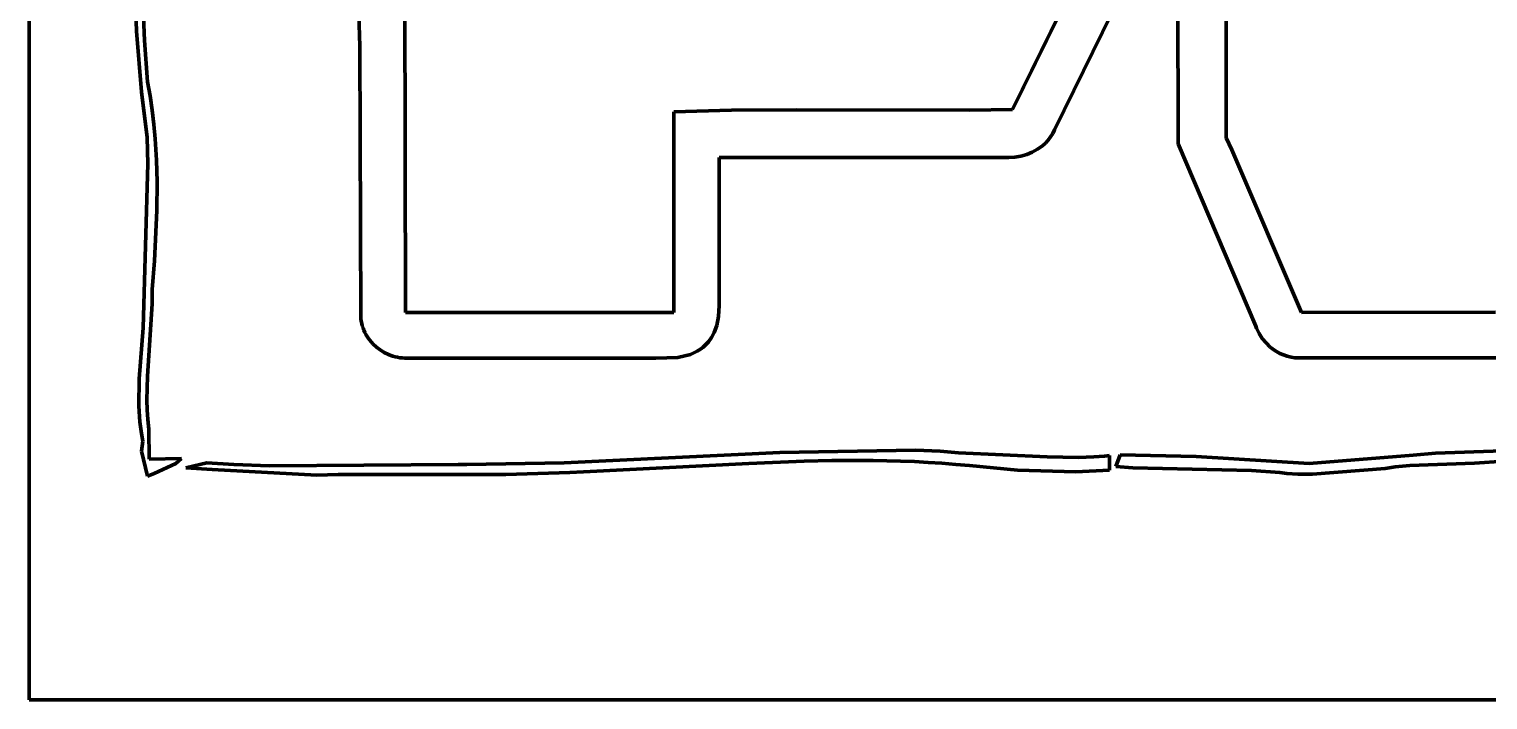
# Model space of a CAD drawing. Header units: millimetres. Extents: x 0 to 10.2, y 0 to 7.
# Drawn here: x 0 to 3.749, y 0 to 1.724 of the extents above; entities that cross this region are included whole.
import ezdxf

# ---------------------------------------------------------------- set-up
doc = ezdxf.new("R2010")
doc.units = ezdxf.units.MM
doc.layers.add('color#030303ff', color=7, linetype='CONTINUOUS', lineweight=100)
doc.layers.add('color#ffffffff', color=7, linetype='CONTINUOUS', lineweight=100)

msp = doc.modelspace()

# ---------------------------------------------------------------- linework, layer by layer
at = {"layer": 'color#030303ff'}
for p, q in [((0.9641, 2.7454), (0.9672, 0.9954)), ((3.0775, 2.4855), (3.0766, 1.4444)), ((2.9533, 1.4292), (2.9513, 2.4549)), ((2.5274, 1.5171), (2.7821, 2.0371)), ((0.2757, 1.7191), (0.2692, 1.935)), ((0.2863, 1.9283), (0.2962, 1.6948)), ((2.8439, 1.8903), (2.6356, 1.4651)), ((0.8498, 1.68), (0.8457, 1.8308)), ((0.2884, 1.5625), (0.2757, 1.7191)), ((0.2962, 1.6948), (0.3045, 1.5889)), ((0.8521, 0.9859), (0.8498, 1.68)), ((0.3045, 1.5889), (0.3109, 1.5524)), ((0.3031, 1.4456), (0.2884, 1.5625)), ((0.3109, 1.5524), (0.3162, 1.5158)), ((0.3162, 1.5158), (0.3205, 1.4792)), ((1.6569, 1.5111), (1.8056, 1.5161)), ((1.657, 0.996), (1.6569, 1.5111)), ((1.8056, 1.5161), (1.9722, 1.5162)), ((1.9722, 1.5162), (2.4167, 1.5161)), ((2.4167, 1.5161), (2.5274, 1.5171)), ((0.3205, 1.4792), (0.3239, 1.4424)), ((2.6356, 1.4651), (2.631, 1.4556)), ((0.3046, 1.3781), (0.3031, 1.4456)), ((0.3239, 1.4424), (0.3273, 1.3871)), ((2.6122, 1.431), (2.6046, 1.4241)), ((2.6192, 1.4386), (2.6122, 1.431)), ((2.6255, 1.4468), (2.6192, 1.4386)), ((2.631, 1.4556), (2.6255, 1.4468)), ((3.1529, 0.9601), (2.9533, 1.4292)), ((3.0766, 1.4444), (3.0911, 1.414)), ((2.513, 1.3943), (1.7736, 1.3937)), ((1.7736, 1.3937), (1.7739, 1.0132)), ((2.5181, 1.3942), (2.513, 1.3943)), ((2.5337, 1.3951), (2.5181, 1.3942)), ((2.549, 1.3976), (2.5337, 1.3951)), ((2.5641, 1.4018), (2.549, 1.3976)), ((2.5785, 1.4077), (2.5641, 1.4018)), ((2.5921, 1.4151), (2.5785, 1.4077)), ((2.6046, 1.4241), (2.5921, 1.4151)), ((3.0911, 1.414), (3.2703, 0.9954)), ((0.293, 0.9558), (0.3046, 1.3781)), ((0.3273, 1.3871), (0.3288, 1.3318)), ((0.3288, 1.3318), (0.3284, 1.2579)), ((0.3284, 1.2579), (0.3222, 1.1287)), ((0.3222, 1.1287), (0.3162, 1.055)), ((0.3162, 1.055), (0.3164, 1.0178)), ((0.3164, 1.0178), (0.3044, 0.8318)), ((1.7739, 1.0132), (1.7723, 0.985)), ((0.8526, 0.9797), (0.8521, 0.9859)), ((0.8534, 0.9735), (0.8526, 0.9797)), ((0.9672, 0.9954), (1.657, 0.996)), ((1.7723, 0.985), (1.7673, 0.9618)), ((3.2703, 0.9954), (3.7694, 0.9961)), ((0.2828, 0.825), (0.293, 0.9558)), ((0.8547, 0.9675), (0.8534, 0.9735)), ((0.8562, 0.9616), (0.8547, 0.9675)), ((0.8581, 0.9558), (0.8562, 0.9616)), ((0.8603, 0.9501), (0.8581, 0.9558)), ((0.8629, 0.9446), (0.8603, 0.9501)), ((0.8657, 0.9393), (0.8629, 0.9446)), ((0.8688, 0.9341), (0.8657, 0.9393)), ((1.7606, 0.9441), (1.754, 0.9317)), ((1.7673, 0.9618), (1.7606, 0.9441)), ((3.1548, 0.9554), (3.1529, 0.9601)), ((3.1615, 0.9418), (3.1548, 0.9554)), ((3.1697, 0.929), (3.1615, 0.9418)), ((0.8722, 0.929), (0.8688, 0.9341)), ((0.8758, 0.9242), (0.8722, 0.929)), ((0.8838, 0.915), (0.8758, 0.9242)), ((0.8926, 0.9068), (0.8838, 0.915)), ((0.9023, 0.8994), (0.8926, 0.9068)), ((1.7253, 0.9011), (1.7171, 0.8962)), ((1.7329, 0.9069), (1.7253, 0.9011)), ((1.7397, 0.9132), (1.7329, 0.9069)), ((1.7459, 0.9202), (1.7397, 0.9132)), ((1.754, 0.9317), (1.7459, 0.9202)), ((3.1793, 0.9174), (3.1697, 0.929)), ((3.1902, 0.9069), (3.1793, 0.9174)), ((3.2022, 0.8978), (3.1902, 0.9069)), ((0.9127, 0.893), (0.9023, 0.8994)), ((0.9236, 0.8877), (0.9127, 0.893)), ((0.9293, 0.8854), (0.9236, 0.8877)), ((0.9351, 0.8835), (0.9293, 0.8854)), ((0.9409, 0.8818), (0.9351, 0.8835)), ((0.9469, 0.8805), (0.9409, 0.8818)), ((0.9529, 0.8795), (0.9469, 0.8805)), ((0.959, 0.8788), (0.9529, 0.8795)), ((0.9652, 0.8785), (0.959, 0.8788)), ((0.9714, 0.8785), (0.9652, 0.8785)), ((1.6106, 0.8779), (0.9714, 0.8785)), ((1.6673, 0.8799), (1.6106, 0.8779)), ((1.7001, 0.8876), (1.6673, 0.8799)), ((1.7171, 0.8962), (1.7001, 0.8876)), ((3.2152, 0.8904), (3.2022, 0.8978)), ((3.2244, 0.8864), (3.2152, 0.8904)), ((3.2339, 0.8832), (3.2244, 0.8864)), ((3.2437, 0.8809), (3.2339, 0.8832)), ((3.2537, 0.8795), (3.2437, 0.8809)), ((3.264, 0.8792), (3.2537, 0.8795)), ((3.771, 0.8788), (3.264, 0.8792)), ((0.282, 0.7545), (0.2828, 0.825)), ((0.3044, 0.8318), (0.3027, 0.7699)), ((0.2847, 0.7143), (0.282, 0.7545)), ((0.3027, 0.7699), (0.3033, 0.7451)), ((0.2887, 0.6844), (0.2847, 0.7143)), ((0.3033, 0.7451), (0.3048, 0.7203)), ((0.3048, 0.7203), (0.3074, 0.6955)), ((0.2925, 0.6645), (0.2887, 0.6844)), ((0.3074, 0.6955), (0.3086, 0.6187)), ((0.289, 0.6392), (0.2925, 0.6645)), ((0.304, 0.5749), (0.289, 0.6392)), ((1.9297, 0.6355), (2.2783, 0.6417)), ((2.2783, 0.6417), (2.3417, 0.6389)), ((2.3417, 0.6389), (2.3891, 0.635)), ((3.6151, 0.6338), (3.7877, 0.64)), ((0.3086, 0.6187), (0.3915, 0.6201)), ((0.377, 0.6071), (0.3214, 0.582)), ((0.3915, 0.6201), (0.377, 0.6071)), ((0.4026, 0.596), (0.4567, 0.6092)), ((0.4567, 0.6092), (0.5258, 0.6048)), ((0.5258, 0.6048), (0.618, 0.6015)), ((0.618, 0.6015), (1.1024, 0.6052)), ((1.1024, 0.6052), (1.1254, 0.6052)), ((1.1254, 0.6052), (1.3752, 0.6091)), ((1.3752, 0.6091), (1.9297, 0.6355)), ((1.8503, 0.6077), (1.4252, 0.5859)), ((1.992, 0.6134), (1.8503, 0.6077)), ((2.0629, 0.615), (1.992, 0.6134)), ((2.1337, 0.6155), (2.0629, 0.615)), ((2.1691, 0.6152), (2.1337, 0.6155)), ((2.2045, 0.6146), (2.1691, 0.6152)), ((2.24, 0.6136), (2.2045, 0.6146)), ((2.2754, 0.6122), (2.24, 0.6136)), ((2.3108, 0.6104), (2.2754, 0.6122)), ((2.3462, 0.6081), (2.3108, 0.6104)), ((2.3816, 0.6053), (2.3462, 0.6081)), ((2.417, 0.6021), (2.3816, 0.6053)), ((2.3891, 0.635), (2.6167, 0.6242)), ((2.5409, 0.5902), (2.417, 0.6021)), ((2.6167, 0.6242), (2.697, 0.6228)), ((2.697, 0.6228), (2.737, 0.6243)), ((2.737, 0.6243), (2.7637, 0.6264)), ((2.7637, 0.6264), (2.777, 0.6278)), ((2.777, 0.6278), (2.7772, 0.5907)), ((2.7932, 0.5996), (2.8048, 0.6297)), ((2.8048, 0.6297), (2.9999, 0.6256)), ((2.9999, 0.6256), (3.2904, 0.6071)), ((3.2904, 0.6071), (3.5577, 0.629)), ((3.5493, 0.6024), (3.5112, 0.5986)), ((3.7151, 0.6085), (3.5493, 0.6024)), ((3.5577, 0.629), (3.6151, 0.6338)), ((3.7914, 0.6132), (3.7151, 0.6085)), ((0.3214, 0.582), (0.304, 0.5749)), ((0.4701, 0.5924), (0.4026, 0.596)), ((0.7398, 0.5775), (0.4701, 0.5924)), ((0.7939, 0.5789), (0.7398, 0.5775)), ((1.2255, 0.5796), (0.7939, 0.5789)), ((1.3898, 0.5847), (1.2255, 0.5796)), ((1.4252, 0.5859), (1.3898, 0.5847)), ((2.69, 0.5861), (2.5409, 0.5902)), ((2.7772, 0.5907), (2.69, 0.5861)), ((2.8367, 0.5963), (2.7932, 0.5996)), ((3.1418, 0.5892), (2.8367, 0.5963)), ((3.2144, 0.5841), (3.1418, 0.5892)), ((3.2331, 0.5819), (3.2144, 0.5841)), ((3.2612, 0.5802), (3.2331, 0.5819)), ((3.2987, 0.5802), (3.2612, 0.5802)), ((3.4859, 0.5949), (3.2987, 0.5802)), ((3.5112, 0.5986), (3.4859, 0.5949))]:
    msp.add_line(p, q, dxfattribs=at)
at = {"layer": 'color#ffffffff'}
for p, q in [((0, 0), (0, 7.0278)), ((0.9672, 0.9954), (0.9641, 2.7454)), ((3.0766, 1.4444), (3.0775, 2.4855)), ((2.9513, 2.4549), (2.9533, 1.4292)), ((2.7821, 2.0371), (2.5274, 1.5171)), ((0.2692, 1.935), (0.2757, 1.7191)), ((0.2962, 1.6948), (0.2863, 1.9283)), ((2.6356, 1.4651), (2.8439, 1.8903)), ((0.8457, 1.8308), (0.8498, 1.68)), ((0.2757, 1.7191), (0.2884, 1.5625)), ((0.3045, 1.5889), (0.2962, 1.6948)), ((0.8498, 1.68), (0.8521, 0.9859)), ((0.3109, 1.5524), (0.3045, 1.5889)), ((0.2884, 1.5625), (0.3031, 1.4456)), ((0.3162, 1.5158), (0.3109, 1.5524)), ((0.3205, 1.4792), (0.3162, 1.5158)), ((1.8056, 1.5161), (1.6569, 1.5111)), ((1.6569, 1.5111), (1.657, 0.996)), ((1.9722, 1.5162), (1.8056, 1.5161)), ((2.4167, 1.5161), (1.9722, 1.5162)), ((2.5274, 1.5171), (2.4167, 1.5161)), ((0.3239, 1.4424), (0.3205, 1.4792)), ((2.631, 1.4556), (2.6356, 1.4651)), ((0.3031, 1.4456), (0.3046, 1.3781)), ((0.3273, 1.3871), (0.3239, 1.4424)), ((2.6046, 1.4241), (2.6122, 1.431)), ((2.6122, 1.431), (2.6192, 1.4386)), ((2.6192, 1.4386), (2.6255, 1.4468)), ((2.6255, 1.4468), (2.631, 1.4556)), ((2.9533, 1.4292), (3.1529, 0.9601)), ((3.0911, 1.414), (3.0766, 1.4444)), ((1.7736, 1.3937), (2.513, 1.3943)), ((1.7739, 1.0132), (1.7736, 1.3937)), ((2.513, 1.3943), (2.5181, 1.3942)), ((2.5181, 1.3942), (2.5337, 1.3951)), ((2.5337, 1.3951), (2.549, 1.3976)), ((2.549, 1.3976), (2.5641, 1.4018)), ((2.5641, 1.4018), (2.5785, 1.4077)), ((2.5785, 1.4077), (2.5921, 1.4151)), ((2.5921, 1.4151), (2.6046, 1.4241)), ((3.2703, 0.9954), (3.0911, 1.414)), ((0.3046, 1.3781), (0.293, 0.9558)), ((0.3288, 1.3318), (0.3273, 1.3871)), ((0.3284, 1.2579), (0.3288, 1.3318)), ((0.3222, 1.1287), (0.3284, 1.2579)), ((0.3162, 1.055), (0.3222, 1.1287)), ((0.3164, 1.0178), (0.3162, 1.055)), ((0.3044, 0.8318), (0.3164, 1.0178)), ((1.7723, 0.985), (1.7739, 1.0132)), ((0.8521, 0.9859), (0.8526, 0.9797)), ((0.8526, 0.9797), (0.8534, 0.9735)), ((1.657, 0.996), (0.9672, 0.9954)), ((1.7673, 0.9618), (1.7723, 0.985)), ((3.7694, 0.9961), (3.2703, 0.9954)), ((0.293, 0.9558), (0.2828, 0.825)), ((0.8534, 0.9735), (0.8547, 0.9675)), ((0.8547, 0.9675), (0.8562, 0.9616)), ((0.8562, 0.9616), (0.8581, 0.9558)), ((0.8581, 0.9558), (0.8603, 0.9501)), ((0.8603, 0.9501), (0.8629, 0.9446)), ((0.8629, 0.9446), (0.8657, 0.9393)), ((0.8657, 0.9393), (0.8688, 0.9341)), ((1.754, 0.9317), (1.7606, 0.9441)), ((1.7606, 0.9441), (1.7673, 0.9618)), ((3.1529, 0.9601), (3.1548, 0.9554)), ((3.1548, 0.9554), (3.1615, 0.9418)), ((3.1615, 0.9418), (3.1697, 0.929)), ((0.8688, 0.9341), (0.8722, 0.929)), ((0.8722, 0.929), (0.8758, 0.9242)), ((0.8758, 0.9242), (0.8838, 0.915)), ((0.8838, 0.915), (0.8926, 0.9068)), ((0.8926, 0.9068), (0.9023, 0.8994)), ((1.7171, 0.8962), (1.7253, 0.9011)), ((1.7253, 0.9011), (1.7329, 0.9069)), ((1.7329, 0.9069), (1.7397, 0.9132)), ((1.7397, 0.9132), (1.7459, 0.9202)), ((1.7459, 0.9202), (1.754, 0.9317)), ((3.1697, 0.929), (3.1793, 0.9174)), ((3.1793, 0.9174), (3.1902, 0.9069)), ((3.1902, 0.9069), (3.2022, 0.8978)), ((0.9023, 0.8994), (0.9127, 0.893)), ((0.9127, 0.893), (0.9236, 0.8877)), ((0.9236, 0.8877), (0.9293, 0.8854)), ((0.9293, 0.8854), (0.9351, 0.8835)), ((0.9351, 0.8835), (0.9409, 0.8818)), ((0.9409, 0.8818), (0.9469, 0.8805)), ((0.9469, 0.8805), (0.9529, 0.8795)), ((0.9529, 0.8795), (0.959, 0.8788)), ((0.959, 0.8788), (0.9652, 0.8785)), ((0.9652, 0.8785), (0.9714, 0.8785)), ((0.9714, 0.8785), (1.6106, 0.8779)), ((1.6106, 0.8779), (1.6673, 0.8799)), ((1.6673, 0.8799), (1.7001, 0.8876)), ((1.7001, 0.8876), (1.7171, 0.8962)), ((3.2022, 0.8978), (3.2152, 0.8904)), ((3.2152, 0.8904), (3.2244, 0.8864)), ((3.2244, 0.8864), (3.2339, 0.8832)), ((3.2339, 0.8832), (3.2437, 0.8809)), ((3.2437, 0.8809), (3.2537, 0.8795)), ((3.2537, 0.8795), (3.264, 0.8792)), ((3.264, 0.8792), (3.771, 0.8788)), ((0.2828, 0.825), (0.282, 0.7545)), ((0.3027, 0.7699), (0.3044, 0.8318)), ((0.282, 0.7545), (0.2847, 0.7143)), ((0.3033, 0.7451), (0.3027, 0.7699)), ((0.2847, 0.7143), (0.2887, 0.6844)), ((0.3048, 0.7203), (0.3033, 0.7451)), ((0.3074, 0.6955), (0.3048, 0.7203)), ((0.2887, 0.6844), (0.2925, 0.6645)), ((0.3086, 0.6187), (0.3074, 0.6955)), ((0.2925, 0.6645), (0.289, 0.6392)), ((0.289, 0.6392), (0.304, 0.5749)), ((2.2783, 0.6417), (1.9297, 0.6355)), ((2.3417, 0.6389), (2.2783, 0.6417)), ((2.3891, 0.635), (2.3417, 0.6389)), ((3.7877, 0.64), (3.6151, 0.6338)), ((0.3915, 0.6201), (0.3086, 0.6187)), ((0.3214, 0.582), (0.377, 0.6071)), ((0.377, 0.6071), (0.3915, 0.6201)), ((0.4567, 0.6092), (0.4026, 0.596)), ((0.5258, 0.6048), (0.4567, 0.6092)), ((0.618, 0.6015), (0.5258, 0.6048)), ((1.1024, 0.6052), (0.618, 0.6015)), ((1.1254, 0.6052), (1.1024, 0.6052)), ((1.3752, 0.6091), (1.1254, 0.6052)), ((1.9297, 0.6355), (1.3752, 0.6091)), ((1.4252, 0.5859), (1.8503, 0.6077)), ((1.8503, 0.6077), (1.992, 0.6134)), ((1.992, 0.6134), (2.0629, 0.615)), ((2.0629, 0.615), (2.1337, 0.6155)), ((2.1337, 0.6155), (2.1691, 0.6152)), ((2.1691, 0.6152), (2.2045, 0.6146)), ((2.2045, 0.6146), (2.24, 0.6136)), ((2.24, 0.6136), (2.2754, 0.6122)), ((2.2754, 0.6122), (2.3108, 0.6104)), ((2.3108, 0.6104), (2.3462, 0.6081)), ((2.3462, 0.6081), (2.3816, 0.6053)), ((2.3816, 0.6053), (2.417, 0.6021)), ((2.6167, 0.6242), (2.3891, 0.635)), ((2.417, 0.6021), (2.5409, 0.5902)), ((2.697, 0.6228), (2.6167, 0.6242)), ((2.737, 0.6243), (2.697, 0.6228)), ((2.7637, 0.6264), (2.737, 0.6243)), ((2.777, 0.6278), (2.7637, 0.6264)), ((2.7772, 0.5907), (2.777, 0.6278)), ((2.8048, 0.6297), (2.7932, 0.5996)), ((2.9999, 0.6256), (2.8048, 0.6297)), ((3.2904, 0.6071), (2.9999, 0.6256)), ((3.5577, 0.629), (3.2904, 0.6071)), ((3.5112, 0.5986), (3.5493, 0.6024)), ((3.5493, 0.6024), (3.7151, 0.6085)), ((3.6151, 0.6338), (3.5577, 0.629)), ((3.7151, 0.6085), (3.7914, 0.6132)), ((0.304, 0.5749), (0.3214, 0.582)), ((0.4026, 0.596), (0.4701, 0.5924)), ((0.4701, 0.5924), (0.7398, 0.5775)), ((0.7398, 0.5775), (0.7939, 0.5789)), ((0.7939, 0.5789), (1.2255, 0.5796)), ((1.2255, 0.5796), (1.3898, 0.5847)), ((1.3898, 0.5847), (1.4252, 0.5859)), ((2.5409, 0.5902), (2.69, 0.5861)), ((2.69, 0.5861), (2.7772, 0.5907)), ((2.7932, 0.5996), (2.8367, 0.5963)), ((2.8367, 0.5963), (3.1418, 0.5892)), ((3.1418, 0.5892), (3.2144, 0.5841)), ((3.2144, 0.5841), (3.2331, 0.5819)), ((3.2331, 0.5819), (3.2612, 0.5802)), ((3.2612, 0.5802), (3.2987, 0.5802)), ((3.2987, 0.5802), (3.4859, 0.5949)), ((3.4859, 0.5949), (3.5112, 0.5986)), ((10.2222, 0), (0, 0))]:
    msp.add_line(p, q, dxfattribs=at)

doc.saveas('drawing.dxf')
